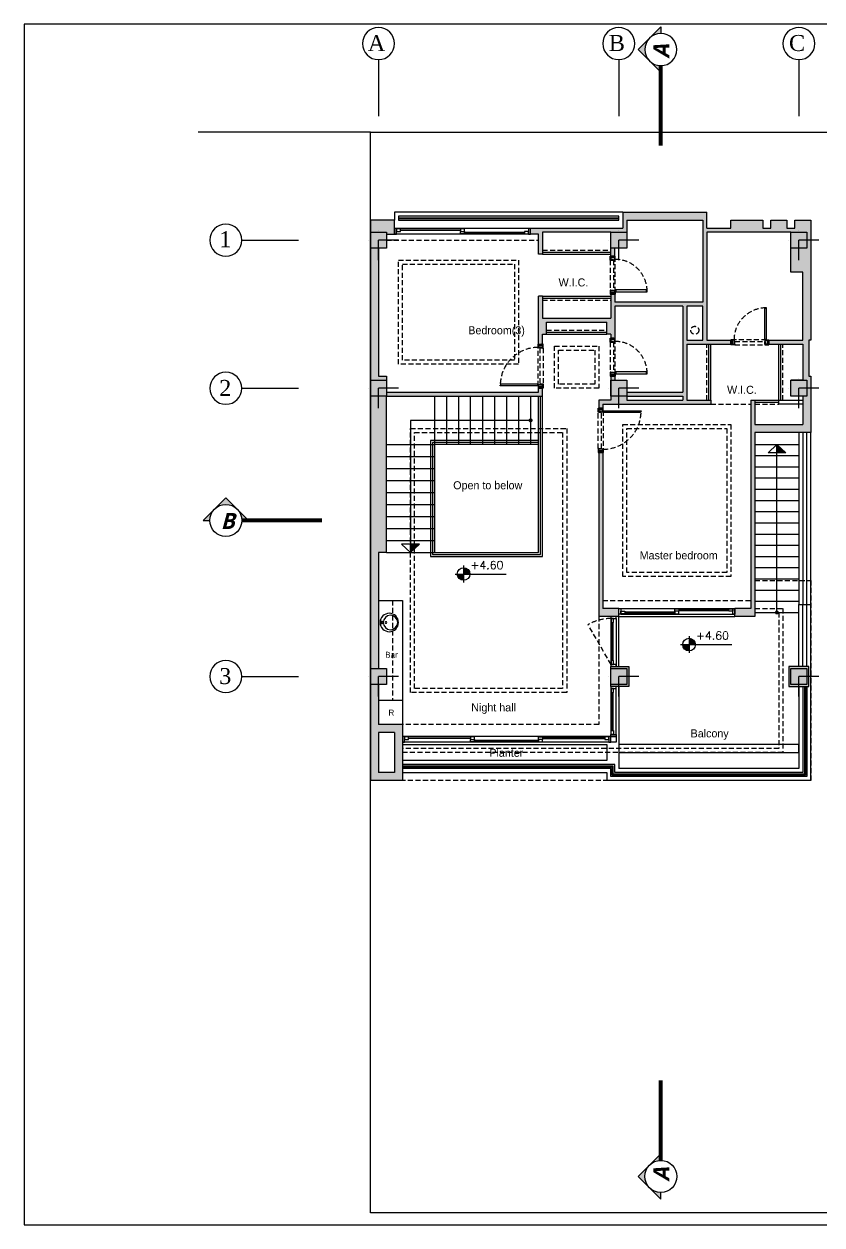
# Model space of a CAD drawing. Header units: millimetres. Extents: x 118878 to 201916, y 10986 to 20993.
# Drawn here: x 194916 to 196908, y 15463 to 18463 of the extents above; entities that cross this region are included whole.
import ezdxf
from ezdxf.enums import TextEntityAlignment as Align

# ---------------------------------------------------------------- set-up
doc = ezdxf.new("R2010")
doc.units = ezdxf.units.MM
doc.header["$LTSCALE"] = 100
doc.linetypes.add('DASHDOT', pattern=[1, 0.5, -0.25, 0, -0.25])
doc.linetypes.add('HIDDEN2', pattern=[0.1875, 0.125, -0.0625])
for name, color, linetype in [('0-ceiling opening', 240, 'HIDDEN2'), ('0-fazelab', 247, 'Continuous'), ('0-handrail', 135, 'Continuous'), ('0-NIVO', 51, 'Continuous'), ('0-WIN', 187, 'Continuous'), ('1', 1, 'Continuous'), ('2', 2, 'Continuous'), ('3', 3, 'Continuous'), ('7', 7, 'Continuous'), ('8', 8, 'HIDDEN2'), ('9', 11, 'Continuous'), ('AX', 1, 'Continuous'), ('bou', 4, 'Continuous'), ('DOOR', 2, 'Continuous'), ('furniture faz2', 181, 'Continuous'), ('K', 9, 'HIDDEN2'), ('text', 201, 'Continuous'), ('TOOLS', 1, 'Continuous')]:
    doc.layers.add(name, color=color, linetype=linetype)
doc.styles.add('textstyle10', font='')
doc.styles.add('textstyle3', font='')
doc.styles.add('textstyle4', font='')
doc.styles.add('textstyle5', font='ROMANC')
doc.styles.get('textstyle10').set_extended_font_data('Segoe UI Black', italic=True, bold=True)
doc.styles.get('textstyle3').set_extended_font_data('Andalus')
doc.styles.get('textstyle4').set_extended_font_data('Romantic')

# ---------------------------------------------------------------- blocks, each defined once
blk = doc.blocks.new('D-W-90-16')
at = {"layer": 'DOOR', "color": 1}
for p, q in [((-7.499999998806743, 4.000000000733053), (-2.499999998835847, 1.000000000711225)), ((-2.499999998806743, 4.000000000711225), (-7.499999998835847, 1.000000000733053)), ((-7.499999999272404, -106.0000000006639), (-2.499999999272404, -103.0000000006858)), ((-2.499999999272404, -106.0000000006858), (-7.499999999272404, -103.0000000006639))]:
    blk.add_line(p, q, dxfattribs=at)
at = {"layer": 'DOOR', "color": 8, "linetype": 'HIDDEN2'}
for p, q in [((-11.00000000040745, -95.99999999992542), (-11.0000000000291, -5.999999999925421)), ((-3.000000000407454, -95.99999999998727), (-3, -5.999999999987267)), ((1.000000000029104, -2.000000000003638), (0.9999999995925464, -100.0000000000036))]:
    blk.add_line(p, q, dxfattribs=at)
at = {"layer": 'DOOR', "color": 1}
for points in [[(-11, 4.000000000074579), (-10, 4.000000000069122), (-10.0000000000291, -5.999999999930878), (-11.0000000000291, -5.999999999925421)], [(-7.499999998806743, 4.000000000733053), (-7.499999998835847, 1.000000000733053), (-2.499999998835847, 1.000000000711225), (-2.499999998806743, 4.000000000711225)], [(1.000000000058208, 4.000000000694854), (5.82077e-11, 4.000000000698492), (2.91038e-11, -2), (1.000000000029104, -2.000000000003638)], [(-3, -5.999999999987267), (-3, -4.999999999987267), (-10.0000000000291, -4.999999999930878), (-10.0000000000291, -5.999999999930878)], [(-11.00000000046566, -105.9999999999254), (-10.00000000046566, -105.9999999999309), (-10.00000000040745, -95.99999999993088), (-11.00000000040745, -95.99999999992542)], [(-3.000000000407454, -95.99999999998727), (-3.000000000407454, -96.99999999998727), (-10.00000000043656, -96.99999999993088), (-10.00000000040745, -95.99999999993088)], [(-7.499999999272404, -106.0000000006639), (-7.499999999272404, -103.0000000006639), (-2.499999999272404, -103.0000000006858), (-2.499999999272404, -106.0000000006858)], [(0.9999999995634425, -106.0000000000036), (-4.365575e-10, -106), (-4.074536e-10, -100), (0.9999999995925464, -100.0000000000036)]]:
    blk.add_lwpolyline(points, close=True, dxfattribs=at)
at = {"layer": 'DOOR'}
for points in [[(-10.00000000043656, 3.99999999999271), (-10.00000000043656, -5.09459e-11), (-4.365575e-10, -5.09317e-11), (-4.365575e-10, 3.999999999992724)], [(-10.00000000043656, -106), (-10.00000000043656, -101.9999999999563), (-4.365575e-10, -101.9999999999563), (-4.365575e-10, -106)]]:
    blk.add_lwpolyline(points, close=True, dxfattribs=at)
at = {"layer": 'DOOR', "color": 3}
for points in [[(0, -5), (0, 0), (-10, 4.36557e-11), (-10, -4.999999999956344)], [(1.5, -2.299999999993815), (95.90000000002328, -2.300000000373984), (95.90000000002328, -3.800000000403088), (94.70000000001164, -3.800000000397631), (94.69999999998254, -6.800000000397631), (2.699999999982538, -6.799999999999272), (2.700000000011642, -3.799999999999272), (1.5, -3.799999999993815)], [(-4.074536e-10, -97), (-4.365575e-10, -102), (-10.00000000043656, -101.9999999999563), (-10.00000000040745, -96.99999999995634)]]:
    blk.add_lwpolyline(points, close=True, dxfattribs=at)
at = {"layer": 'DOOR', "color": 1}
blk.add_circle((0.75, -3.049999999991996), 0.7500000000000002, dxfattribs=at)
at = {"layer": 'DOOR', "color": 1, "linetype": 'HIDDEN2'}
blk.add_arc((0.75, -3.049999999991996), 95.15000000002328, 270.4516266897451, 359.5483733083748, dxfattribs=at)
blk = doc.blocks.new('D-WC-1')
at = {"layer": 'DOOR', "color": 1}
for p, q in [((-3.999999999974534, 7.500000000407454), (-0.9999999999527063, 2.500000000436557)), ((-3.999999999952706, 2.500000000407454), (-0.9999999999745341, 7.500000000436557)), ((90.99999999998909, 7.500000000407454), (87.99999999996726, 2.500000000436557)), ((90.99999999996726, 2.500000000407454), (87.99999999998909, 7.500000000436557))]:
    blk.add_line(p, q, dxfattribs=at)
at = {"layer": 'DOOR', "color": 8, "linetype": 'HIDDEN2'}
for p, q in [((80.99999999992724, 11.00000000040745), (5.99999999992724, 11.0000000000291)), ((80.99999999998545, 3.000000000407454), (5.999999999985448, 3)), ((2.000000000007276, -1.000000000029104), (85.00000000000728, -0.9999999995925464))]:
    blk.add_line(p, q, dxfattribs=at)
at = {"layer": 'DOOR', "color": 1}
for points in [[(-4.00000000007276, 11), (-4.00000000007276, 10), (5.99999999992724, 10.0000000000291), (5.99999999992724, 11.0000000000291)], [(-3.999999999974534, 7.500000000407454), (-0.9999999999745341, 7.500000000436557), (-0.9999999999527063, 2.500000000436557), (-3.999999999952706, 2.500000000407454)], [(5.999999999985448, 3), (4.999999999985448, 3), (4.99999999992724, 10.0000000000291), (5.99999999992724, 10.0000000000291)], [(90.99999999992724, 11.00000000046566), (90.99999999993452, 10.00000000046566), (80.99999999993452, 10.00000000040745), (80.99999999992724, 11.00000000040745)], [(80.99999999998545, 3.000000000407454), (81.99999999998545, 3.000000000407454), (81.99999999993452, 10.00000000043656), (80.99999999993452, 10.00000000040745)], [(91.00000000000728, -0.9999999995634425), (91, 4.365575e-10), (85, 4.074536e-10), (85.00000000000728, -0.9999999995925464)], [(90.99999999998909, 7.500000000407454), (87.99999999998909, 7.500000000436557), (87.99999999996726, 2.500000000436557), (90.99999999996726, 2.500000000407454)], [(-4.000000000698492, -1.000000000058208), (-4.000000000698492, -5.82077e-11), (2, -2.91038e-11), (2.000000000007276, -1.000000000029104)]]:
    blk.add_lwpolyline(points, close=True, dxfattribs=at)
at = {"layer": 'DOOR'}
for points in [[(-3.999999999985448, 4.365575e-10), (5.82077e-11, 4.365575e-10), (5.82077e-11, 10.00000000043656), (-3.999999999985448, 10.00000000043656)], [(91, 4.365575e-10), (86.99999999995634, 4.365575e-10), (86.99999999995634, 10.00000000043656), (91, 10.00000000043656)]]:
    blk.add_lwpolyline(points, close=True, dxfattribs=at)
at = {"layer": 'DOOR', "color": 3}
for points in [[(5, 0), (0, 0), (-4.36557e-11, 10), (4.999999999956344, 10)], [(82, 4.074536e-10), (87, 4.365575e-10), (86.99999999995634, 10.00000000043656), (81.99999999995634, 10.00000000040745)], [(2.299999999995634, -1.5), (2.300000000373984, -80.90000000002328), (3.800000000403088, -80.90000000002328), (3.800000000395812, -79.70000000001164), (6.800000000395812, -79.69999999998254), (6.80000000000291, -2.699999999982538), (3.80000000000291, -2.700000000011642), (3.799999999995634, -1.5)]]:
    blk.add_lwpolyline(points, close=True, dxfattribs=at)
at = {"layer": 'DOOR', "color": 1}
blk.add_circle((3.049999999995634, -0.75), 0.7500000000000004, dxfattribs=at)
at = {"layer": 'DOOR', "color": 1, "linetype": 'HIDDEN2'}
blk.add_arc((3.049999999995634, -0.75), 80.1500000000233, 270.4516266918295, 359.548373310254, dxfattribs=at)
blk = doc.blocks.new('C1')
at = {"layer": 'AX'}
blk.add_line((0, 100.0000000000014), (0, 0), dxfattribs=at)
blk.add_circle((0, 128.3499999999999), 28.34999999999997, dxfattribs=at)
blk = doc.blocks.new('col40x40')
at = {"layer": 'AX', "transparency": 33554687}
blk.add_hatch(color=252, dxfattribs=at).paths.add_polyline_path([(-20, -20), (20, -20), (20, 20), (-20, 20)], flags=0)
at = {"layer": 'AX', "linetype": 'DASHDOT'}
for p, q in [((0, 50), (0, -50)), ((50, 0), (-50, 0))]:
    blk.add_line(p, q, dxfattribs=at)
at = {"layer": 'AX', "color": 7}
blk.add_lwpolyline([(-20, -20), (20, -20), (20, 20), (-20, 20)], close=True, dxfattribs=at)
blk = doc.blocks.new('ax-t1')
at = {"xscale": -1}
for p in [(29.99999999994178, -260), (480, -260), (1080, -260), (29.99999999994178, -980), (480, -980), (1080, -980), (29.99999999994178, -1350), (480, -1350), (1080, -1350)]:
    blk.add_blockref('col40x40', p, dxfattribs=at)
blk = doc.blocks.new('AX-01')
at = {"layer": 'AX', "xscale": 1.41093474426815, "yscale": -1.41093474426815, "zscale": -1.41093474426815}
for p, rotation in [((20, 290.0000000001164), 180), ((620, 290.0000000001164), 180), ((1070.000000000058, 290.0000000001164), 180), ((-180, -20), 270), ((-180, -390), 270), ((-180, -1110), 270)]:
    blk.add_blockref('C1', p, dxfattribs=dict(at, rotation=rotation))
at = {"layer": 'AX', "rotation": 180}
blk.add_blockref('ax-t1', (1100, -1370), dxfattribs=at)
at = {"layer": 'AX', "color": 3, "style": 'textstyle4'}
for s, p in [('A', (15.30005249375245, 472.5113642526558)), ('B', (615.3000524937524, 472.5113642526558)), ('C', (1065.300052493811, 472.5113642526558)), ('1', (-362.5113642525394, -17.29778092329798)), ('2', (-362.5113642525394, -388.8556885658909)), ('3', (-362.5113642525394, -1108.855688565891))]:
    blk.add_text(s, height=40, dxfattribs=at).set_placement(p, align=Align.MIDDLE)
blk = doc.blocks.new('cod-03')
at = {"layer": '1', "transparency": 33554687}
h = blk.add_hatch(color=256, dxfattribs=at)
edge = h.paths.add_edge_path(flags=0)
edge.add_line((0, 0), (-18.00000000001455, 0))
edge.add_arc((-1.4543e-11, -2.36522e-11), 18, 180, 270.0000000000463)
edge.add_line((2e-15, -18.00000000002365), (0, 0))
h = blk.add_hatch(color=256, dxfattribs=at)
edge = h.paths.add_edge_path(flags=0)
edge.add_arc((-1.45501e-11, -2.36451e-11), 18, 0, 89.99999999995369)
edge.add_line((-7e-16, 17.99999999997635), (0, 0))
edge.add_line((0, 0), (17.99999999998545, -2.36451e-11))
at = {"layer": '2'}
for p, q in [((-23.99999999997817, 0), (121.8620094852231, 0)), ((0, 24), (0, -24))]:
    blk.add_line(p, q, dxfattribs=at)
blk.add_circle((-1.45519e-11, -2.36469e-11), 18, dxfattribs=at)
blk = doc.blocks.new('win-plan-11')
at = {"layer": '0-WIN'}
for p, q in [((-30, 14), (-364.9999999999709, 14)), ((-30, 0), (-359.9999999999709, 0))]:
    blk.add_line(p, q, dxfattribs=at)
for points in [[(-359.9999999999709, 0), (-364.9999999999709, 0), (-364.9999999999709, 14), (-359.9999999999709, 14)], [(-349.9999999999709, 1), (-359.9999999999709, 1), (-359.9999999999709, 7), (-349.9999999999709, 7)], [(-349.9999999999709, 3), (-199.9999999999709, 3), (-199.9999999999709, 5), (-349.9999999999709, 5)], [(-199.9999999999709, 7), (-189.9999999999709, 7), (-189.9999999999709, 13), (-199.9999999999709, 13)], [(-189.9999999999709, 1), (-199.9999999999709, 1), (-199.9999999999709, 7), (-189.9999999999709, 7)], [(-189.9999999999709, 9), (-40.0000000000291, 9), (-40.0000000000291, 11), (-189.9999999999709, 11)], [(-30, 7), (-40, 7), (-40, 13), (-30, 13)], [(-25, 0), (-30, 0), (-30, 14), (-25, 14)]]:
    blk.add_lwpolyline(points, close=True, dxfattribs=at)
blk = doc.blocks.new('win-plan-116')
at = {"layer": '0-WIN'}
for p, q in [((284.9999999999709, 0), (5, 0)), ((284.9999999999709, -14), (0, -14))]:
    blk.add_line(p, q, dxfattribs=at)
for points in [[(5, 0), (0, 0), (0, -14), (5, -14)], [(289.9999999999709, 0), (284.9999999999709, 0), (284.9999999999709, -14), (289.9999999999709, -14)], [(15, -1), (5, -1), (5, -7), (15, -7)], [(15, -3), (140, -3), (140, -5), (15, -5)], [(150, -1), (140, -1), (140, -7), (150, -7)], [(140, -7), (150, -7), (150, -13), (140, -13)], [(150, -9), (274.9999999999418, -9), (274.9999999999418, -11), (150, -11)], [(284.9999999999709, -7), (274.9999999999709, -7), (274.9999999999709, -13), (284.9999999999709, -13)]]:
    blk.add_lwpolyline(points, close=True, dxfattribs=at)
blk = doc.blocks.new('win-plan-117')
at = {"layer": '0-WIN'}
for p, q in [((2.91038e-11, 120.0000000000728), (5.82077e-11, 5.000000000012733)), ((14.0000000000291, 5.000000000014552), (14.0000000000291, 120.0000000000728)), ((-5, 0), (-515.0000000000291, 0)), ((-5, -14), (-520.0000000000291, -14))]:
    blk.add_line(p, q, dxfattribs=at)
for points in [[(2.91038e-11, 125.0000000000728), (2.91038e-11, 120.0000000000728), (14.0000000000291, 120.0000000000728), (14.0000000000291, 125.0000000000728)], [(1.000000000029104, 120.0000000000437), (1.000000000029104, 110.0000000000437), (7.000000000029104, 110.0000000000437), (7.000000000029104, 120.0000000000437)], [(3.000000000029104, 15.00000000004366), (3.000000000029104, 110.0000000000437), (5.000000000029104, 110.0000000000437), (5.000000000029104, 15.00000000004366)], [(-515.0000000000291, 0), (-520.0000000000291, 0), (-520.0000000000291, -14), (-515.0000000000291, -14)], [(0, 0), (-5, 0), (-5, -14), (0, -14)], [(2.91038e-11, 1.45519e-11), (2.91038e-11, 5.000000000014552), (14.0000000000291, 5.000000000014552), (14.0000000000291, 1.45519e-11)], [(0, 0), (14, 0), (14, -14), (0, -14)], [(1.000000000029104, 5.000000000043656), (1.000000000029104, 15.00000000004366), (7.000000000029104, 15.00000000004366), (7.000000000029104, 5.000000000043656)], [(-505.0000000000291, -1), (-515.0000000000291, -1), (-515.0000000000291, -7), (-505.0000000000291, -7)], [(-505.0000000000291, -3), (-350.0000000000291, -3), (-350.0000000000291, -5), (-505.0000000000291, -5)], [(-340.0000000000291, -1), (-350.0000000000291, -1), (-350.0000000000291, -7), (-340.0000000000291, -7)], [(-350.0000000000291, -7), (-340.0000000000291, -7), (-340.0000000000291, -13), (-350.0000000000291, -13)], [(-340.0000000000291, -9), (-180.0000000000582, -9), (-180.0000000000582, -11), (-340.0000000000291, -11)], [(-180.0000000000291, -1), (-170.0000000000291, -1), (-170.0000000000291, -7), (-180.0000000000291, -7)], [(-170.0000000000291, -7), (-180.0000000000291, -7), (-180.0000000000291, -13), (-170.0000000000291, -13)], [(-15.0000000000291, -3), (-170.0000000000291, -3), (-170.0000000000291, -5), (-15.0000000000291, -5)], [(-5.000000000029104, -1), (-15.0000000000291, -1), (-15.0000000000291, -7), (-5.000000000029104, -7)]]:
    blk.add_lwpolyline(points, close=True, dxfattribs=at)
blk = doc.blocks.new('win-plan-118')
at = {"layer": '0-WIN'}
for p, q in [((0, 120), (0, 5)), ((14, 120), (14, 0))]:
    blk.add_line(p, q, dxfattribs=at)
at = {"layer": '0-WIN', "linetype": 'HIDDEN2'}
blk.add_line((1, 5), (-56.5000000000291, 104.5929214351872), dxfattribs=at)
at = {"layer": '0-WIN'}
for points in [[(0, 125), (0, 120), (14, 120), (14, 125)], [(1, 120), (1, 110), (7, 110), (7, 120)], [(3, 15), (3, 110), (5, 110), (5, 15)], [(0, 5), (0, 0), (14, 0), (14, 5)], [(1, 15), (1, 5), (7, 5), (7, 15)]]:
    blk.add_lwpolyline(points, close=True, dxfattribs=at)
blk.add_circle((1, 5), 1, dxfattribs=at)
at = {"layer": '0-WIN', "linetype": 'HIDDEN2'}
blk.add_arc((1, 5), 115, 90, 120.0000000000103, dxfattribs=at)
blk = doc.blocks.new('SEC-SSS1')
at = {"layer": 'TOOLS', "transparency": 33554687}
h = blk.add_hatch(color=3, dxfattribs=at)
edge = h.paths.add_edge_path(flags=0)
edge.add_line((56.56854249492608, -56.56854249492608), (28.28427124746668, -28.28427124747327))
edge.add_arc((6.75e-13, -56.56854249493011), 39.99999999999932, 0, 44.99999999999068, ccw=False)
edge.add_arc((-2.3448e-12, -56.56854249493585), 40.00000000000234, 314.9999999999963, 360, ccw=False)
edge.add_line((28.2842712474594, -84.85281374240122), (56.56854249492608, -56.56854249492608))
edge = h.paths.add_edge_path(flags=0)
edge.add_arc((-1.3038e-12, -56.56854249493977), 39.99999999999883, 270.0000000000019, 314.99999999999926, ccw=False)
edge.add_line((3.3e-15, -96.56854249493861), (0, -113.137084989847))
edge.add_line((0, -113.137084989847), (28.28427124745939, -84.85281374240122))
edge = h.paths.add_edge_path(flags=0)
edge.add_line((0, 0), (0, -16.56854249493458))
edge.add_arc((1.6502e-12, -56.56854249494063), 40.00000000000606, 45.000000000002274, 90.00000000000227, ccw=False)
edge.add_line((28.28427124746668, -28.28427124747328), (0, 0))
at = {"layer": 'TOOLS', "color": 3}
for p, q in [((0, 0), (0, -16.56854249493458)), ((0, 0), (56.56854249492608, -56.56854249492608)), ((-7.276e-12, -113.1370849898543), (56.56854249492608, -56.56854249492608))]:
    blk.add_line(p, q, dxfattribs=at)
at = {"layer": 'TOOLS', "color": 3, "linetype": 'DASHDOT', "const_width": 10}
blk.add_lwpolyline([(0, -96.56854249493861), (0, -296.5685424949386)], dxfattribs=at)
at = {"layer": 'TOOLS', "color": 3}
blk.add_circle((0, -56.56854249493659), 40.00000000000201, dxfattribs=at)
blk = doc.blocks.new('SEC-S-N-1')
at = {"layer": '3', "xscale": -1}
blk.add_blockref('SEC-SSS1', (724.9999999999709, 262.6620169217531), dxfattribs=at)
at = {"layer": '3'}
for p, rotation in [((-417.662016921764, -969.9999999999127), 90.00000000000001), ((724.9999999999709, -2665.238030274417), 180)]:
    blk.add_blockref('SEC-SSS1', p, dxfattribs=dict(at, rotation=rotation))
at = {"layer": '3', "xscale": -1, "rotation": 270}
blk.add_blockref('SEC-SSS1', (1550, -969.9999999999127), dxfattribs=at)
at = {"layer": 'TOOLS', "style": 'textstyle10'}
for p in [(726.4178898256796, 201.3935269205722), (726.4178898256796, -2603.969540273236)]:
    blk.add_text('A', height=40, rotation=90, dxfattribs=at).set_placement(p, align=Align.MIDDLE)
for p in [(-356.3935269205831, -971.4178898256287), (1488.731509998819, -971.4178898256287)]:
    blk.add_text('B', height=40, dxfattribs=at).set_placement(p, align=Align.MIDDLE)
blk = doc.blocks.new('SINK-K-1')
for centre, radius in [((0, 0), 23), ((-3, 0), 18), ((7.999999999992723, 0), 2), ((19.00407933245151, 0), 3), ((19.00407933245151, 0), 2)]:
    blk.add_circle(centre, radius)

msp = doc.modelspace()

# ---------------------------------------------------------------- hatches: boundary and pattern name
at = {"layer": '1', "transparency": 33554687}
for points in [[(196818.2030462151, 17392.0898283326), (196795.9799632381, 17412.9658254211), (196795.9799632381, 17392.0898283326)], [(195903.2030462152, 17163.84184631909), (195880.9799632382, 17142.96584923059), (195880.9799632382, 17163.84184631909)]]:
    msp.add_hatch(color=256, dxfattribs=at).paths.add_polyline_path(points, flags=0)
at = {"layer": '9', "transparency": 33554687}
h = msp.add_hatch(color=256, dxfattribs=at)
h.paths.add_polyline_path([(196880.9799632381, 17972.96584923059), (196840.9799632381, 17972.96584923059), (196840.9799632381, 17952.96584923059), (196820.9799632381, 17952.96584923059), (196820.9799632381, 17972.96584923059), (196780.9799632381, 17972.96584923059), (196780.9799632381, 17952.96584923059), (196760.9799632381, 17952.96584923059), (196760.9799632381, 17972.96584923059), (196680.9799632381, 17972.96584923059), (196680.9799632381, 17952.96584923059), (196620.9799632381, 17952.96584923059), (196620.9799632381, 17992.96584923059), (196410.9799632381, 17992.96584923059), (196410.9799632381, 17952.96584923059), (196180.9799632381, 17952.96584923059), (196180.9799632381, 17937.96584923059), (196200.9799632381, 17937.96584923059), (196200.9799632381, 17887.96584923059), (196210.9799632381, 17887.96584923059), (196210.9799632381, 17942.96584923059), (196380.9799632381, 17942.96584923059), (196380.9799632381, 17882.96584923065), (196390.9799632381, 17882.96584923065), (196390.9799632381, 17902.96584923059), (196420.9799632381, 17902.96584923059), (196420.9799632381, 17972.96584923059), (196610.9799632381, 17972.96584923059), (196610.9799632381, 17767.96584923059), (196390.9799632381, 17767.96584923059), (196390.9799632381, 17787.96584923059), (196380.9799632377, 17787.96584923059), (196380.9799632381, 17727.96584923059), (196210.9799632381, 17727.96584923059), (196210.9799632382, 17782.96584923059), (196200.9799632381, 17782.96584923059), (196200.9799632381, 17662.96584923059), (196210.9799632381, 17662.96584923059), (196210.9799632381, 17687.96584923059), (196220.9799632381, 17687.96584923059), (196220.9799632381, 17717.96584923059), (196370.9799632381, 17717.96584923059), (196370.9799632381, 17687.96584923059), (196380.9799632383, 17687.96584923059), (196380.9799632383, 17677.96584923059), (196390.9799632381, 17677.96584923059), (196390.9799632381, 17757.96584923059), (196560.9799632381, 17757.96584923059), (196560.9799632381, 17542.96584923047), (196420.9799632381, 17542.96584923047), (196420.9799632381, 17572.96584923059), (196390.9799632381, 17572.96584922922), (196390.9799632381, 17582.96584923004), (196380.9799632385, 17582.96584922986), (196380.9799632386, 17522.96584922986), (196350.9799632381, 17522.96584923059), (196350.9799632381, 17502.96584923059), (196360.9799632381, 17502.96584923059), (196360.9799632381, 17512.96584923059), (196630.9799632382, 17512.96584923059), (196630.9799632382, 17522.96584923059), (196570.9799632382, 17522.96584923059), (196570.9799632381, 17662.96584923059), (196680.9799632381, 17662.96584923062), (196680.9799632381, 17672.96584923062), (196620.9799632382, 17672.96584923059), (196620.9799632381, 17942.96584923059), (196830.9799632381, 17942.96584923059), (196830.9799632382, 17842.96584923059), (196860.9799632381, 17842.96584923059), (196860.9799632381, 17672.96584923059), (196775.9799632381, 17672.96584923062), (196775.9799632381, 17662.96584923062), (196860.9799632381, 17662.96584923059), (196860.9799632381, 17572.96584923059), (196830.9799632381, 17572.96584923059), (196830.9799632381, 17532.96584923047), (196860.9799632381, 17532.96584923047), (196860.9799632381, 17462.96584923059), (196740.9799632381, 17462.96584923059), (196740.9799632381, 17522.96584923059), (196730.979963238, 17522.96584923059), (196730.9799632381, 17002.9658254211), (196690.9799632381, 17002.9658254211), (196690.9799632381, 16982.9658254211), (196740.9799632381, 16982.9658254211), (196740.9799632381, 17442.96584923059), (196880.9799632381, 17442.96584923059), (196880.9799632381, 17582.96584923059), (196875.9799632381, 17582.96584923059), (196875.9799632381, 17672.96584923059), (196880.9799632381, 17672.96584923059)], flags=0)
h.paths.add_polyline_path([(196610.9799632381, 17757.96584923059), (196610.9799632381, 17672.96584923059), (196570.9799632381, 17672.96584923059), (196570.9799632381, 17757.96584923059)], flags=0)
h.paths.add_polyline_path([(196560.9799632381, 17532.96584923047), (196560.9799632381, 17522.96584923059), (196420.9799632381, 17522.96584923059), (196420.9799632381, 17532.96584923047)], flags=0)
h.paths.add_polyline_path([(196875.9799632381, 16857.96584923047), (196825.9799632381, 16857.96584923047), (196825.9799632381, 16807.96584923047), (196875.9799632381, 16807.96584923047)], flags=0)
h.paths.add_polyline_path([(196425.9799632381, 16857.96584923047), (196380.9799632381, 16857.96584923047), (196380.9799632381, 16807.96584923047), (196425.9799632381, 16807.96584923047)], flags=0)
h.paths.add_polyline_path([(196400.9799632381, 17002.9658254211), (196360.9799632381, 17002.9658254211), (196360.9799632381, 17392.96584923059), (196350.9799632381, 17392.96584923059), (196350.9799632381, 16982.9658254211), (196400.9799632381, 16982.9658254211)], flags=0)
h.paths.add_polyline_path([(195820.9799632382, 17532.96584923059), (196210.9799632381, 17532.96584923059), (196210.9799632381, 17552.96584923059), (196200.9799632381, 17552.96584923059), (196200.9799632381, 17542.96584923059), (195820.9799632381, 17542.96584923059), (195820.9799632381, 17582.96584923059), (195800.9799632381, 17582.96584923059), (195800.9799632381, 17902.96584923047), (195820.9799632381, 17902.96584923047), (195820.9799632381, 17937.96584923059), (195840.9799632381, 17937.96584923059), (195840.9799632381, 17972.96584923059), (195780.9799632381, 17972.96584923059), (195780.9799632381, 16572.96584923047), (195860.9799632381, 16572.96584923047), (195860.9799632381, 16712.96584923047), (195800.9799632381, 16712.96584923047), (195800.9799632381, 16812.96584923047), (195820.9799632381, 16812.96584923047), (195820.9799632381, 16852.96584923047), (195800.9799632381, 16852.96584923047), (195800.9799632381, 17142.96584923059), (195820.9799632382, 17142.96584923059)], flags=0)
h.paths.add_polyline_path([(195840.9799632381, 16692.96584923047), (195840.9799632381, 16592.96584923047), (195800.9799632381, 16592.96584923047), (195800.9799632381, 16692.96584923047)], flags=0)

# ---------------------------------------------------------------- linework, layer by layer
at = {"layer": '0-fazelab'}
msp.add_lwpolyline([(196400.9799632381, 16642.96584923047), (196850.9799632381, 16642.96584923047), (196850.9799632381, 16662.96584923047), (196400.9799632381, 16662.96584923047)], close=True, dxfattribs=at)
at = {"layer": '0-handrail'}
for p, q in [((195850.9799632381, 17978.96584923059), (196400.9799632381, 17978.96584923059)), ((195850.9799632381, 17976.96584923059), (196400.9799632381, 17976.96584923059)), ((196860.9799632381, 16857.96584923047), (196860.9799632381, 17012.9658254211)), ((196870.9799632381, 16857.96584923047), (196870.9799632381, 17012.9658254211))]:
    msp.add_line(p, q, dxfattribs=at)
for points in [[(196400.9799632381, 17982.96584923059), (195850.9799632381, 17982.96584923059), (195850.9799632381, 17972.96584923059), (196400.9799632381, 17972.96584923059)], [(196860.9799632381, 17442.96584923059), (196860.9799632381, 17012.9658254211), (196870.9799632381, 17012.9658254211), (196870.9799632381, 17442.96584923059)]]:
    msp.add_lwpolyline(points, close=True, dxfattribs=at)
for points in [[(196860.9799632381, 16807.96584923047), (196860.9799632381, 16592.96584923047), (196390.9799632381, 16592.96584923047), (196390.9799632381, 16612.96584923047), (195860.9799632381, 16612.96584923047)], [(196864.9799632381, 16807.96584923047), (196864.9799632381, 16588.96584923047), (196386.9799632381, 16588.96584923047), (196386.9799632381, 16608.96584923047), (195860.9799632381, 16608.96584923047)], [(196870.9799632381, 16807.96584923047), (196870.9799632381, 16582.96584923047), (196380.9799632381, 16582.96584923047), (196380.9799632381, 16602.96584923047), (195860.9799632381, 16602.96584923047)], [(196866.9799632381, 16807.96584923047), (196866.9799632381, 16586.96584923047), (196384.9799632381, 16586.96584923047), (196384.9799632381, 16606.96584923047), (195860.9799632381, 16606.96584923047)]]:
    msp.add_lwpolyline(points, dxfattribs=at)
at = {"layer": '1'}
for p, q in [((196210.9799632381, 17887.96584923059), (196380.9799632378, 17887.96584923059)), ((196210.9799632381, 17782.96584923059), (196380.9799632378, 17782.96584923059)), ((196220.9799632381, 17687.96584923059), (196370.9799632378, 17687.96584923059)), ((196630.9799632382, 17522.96584923059), (196630.9799632382, 17662.96584923059)), ((196800.9799632381, 17522.96584923059), (196800.9799632381, 17662.96584923062)), ((196740.9799632381, 17522.96584923059), (196800.9799632381, 17522.96584923059)), ((196795.9799632381, 16992.9658254211), (196795.9799632381, 17412.9658254211))]:
    msp.add_line(p, q, dxfattribs=at)
for points in [[(196180.9799632381, 17472.96584923059), (195880.9799632381, 17472.96584923059), (195880.9799632383, 17142.96584923056)], [(196818.2030462151, 17392.0898283326), (196773.756880261, 17392.0898283326), (196795.9799632381, 17412.9658254211), (196818.2030462151, 17392.0898283326)], [(195903.2030462152, 17163.84184631909), (195858.7568802611, 17163.84184631909), (195880.9799632382, 17142.96584923059), (195903.2030462152, 17163.84184631909)]]:
    msp.add_lwpolyline(points, dxfattribs=at)
at = {"layer": '1', "const_width": 5}
for points in [[(196178.4799632381, 17472.96584923059, 1), (196183.4799632381, 17472.96584923059, 1)], [(196793.4799632381, 16992.9658254211, 1), (196798.4799632381, 16992.9658254211, 1)]]:
    msp.add_lwpolyline(points, format="xyb", close=True, dxfattribs=at)
at = {"layer": '2'}
for p, q in [((195940.9799632381, 17532.96584923059), (195940.9799632381, 17412.96584923059)), ((195970.9799632381, 17532.96584923059), (195970.9799632381, 17412.96584923059)), ((196000.9799632381, 17532.96584923059), (196000.9799632381, 17412.96584923059)), ((196030.9799632381, 17412.96584923059), (196030.979963238, 17532.96584923059)), ((196060.9799632381, 17532.96584923059), (196060.979963238, 17412.96584923059)), ((196090.9799632381, 17532.96584923059), (196090.9799632381, 17412.96584923059)), ((196120.9799632381, 17532.96584923059), (196120.9799632381, 17412.96584923059)), ((196150.9799632381, 17532.96584923059), (196150.9799632381, 17412.96584923059)), ((196180.9799632381, 17532.96584923059), (196180.9799632381, 17412.96584923059)), ((195820.9799632381, 17412.96584923059), (195940.9799632381, 17412.96584923059)), ((196740.9799632381, 17412.9658254211), (196850.9799632381, 17412.9658254211)), ((195820.9799632381, 17382.96584923059), (195940.9799632381, 17382.96584923059)), ((196740.9799632381, 17384.9658254211), (196850.9799632381, 17384.9658254211)), ((195820.9799632381, 17352.96584923059), (195940.9799632381, 17352.96584923059)), ((196740.9799632381, 17356.9658254211), (196850.9799632381, 17356.9658254211)), ((195820.9799632381, 17322.96584923059), (195940.9799632381, 17322.96584923059)), ((196740.9799632381, 17328.9658254211), (196850.9799632381, 17328.9658254211)), ((195820.9799632381, 17292.96584923059), (195940.9799632381, 17292.96584923059)), ((196740.9799632381, 17300.9658254211), (196850.9799632381, 17300.9658254211)), ((195820.9799632381, 17262.96584923059), (195940.9799632382, 17262.96584923059)), ((196740.9799632381, 17272.9658254211), (196850.9799632381, 17272.9658254211)), ((195820.9799632382, 17232.96584923059), (195940.9799632382, 17232.96584923059)), ((196740.9799632381, 17244.9658254211), (196850.9799632381, 17244.9658254211)), ((195820.9799632382, 17202.96584923059), (195940.9799632382, 17202.96584923059)), ((196740.9799632381, 17216.9658254211), (196850.9799632381, 17216.9658254211)), ((195820.9799632382, 17172.96584923059), (195940.9799632382, 17172.96584923059)), ((196740.9799632381, 17188.9658254211), (196850.9799632381, 17188.9658254211)), ((196740.9799632381, 17160.9658254211), (196850.9799632381, 17160.9658254211)), ((195820.9799632382, 17142.96584923059), (195940.9799632383, 17142.96584923059)), ((196740.9799632381, 17132.9658254211), (196850.9799632381, 17132.9658254211)), ((196740.9799632381, 17104.9658254211), (196850.9799632381, 17104.9658254211)), ((196740.9799632381, 17076.9658254211), (196850.9799632381, 17076.9658254211)), ((196740.9799632381, 17048.9658254211), (196850.9799632381, 17048.9658254211)), ((196740.9799632381, 17020.9658254211), (196850.9799632381, 17020.9658254211)), ((196850.9799632381, 16857.96584923047), (196850.9799632381, 17012.9658254211)), ((196880.9799632381, 16572.96584923047), (196880.9799632381, 17012.9658254211)), ((196400.9799632381, 16857.96584923047), (196400.9799632381, 16982.9658254211)), ((196400.9799632381, 16982.9658254211), (196690.9799632381, 16982.9658254211)), ((196740.9799632381, 16992.9658254211), (196850.9799632381, 16992.9658254211)), ((196400.9799632381, 16807.96584923047), (196400.9799632381, 16602.96584923047)), ((196850.9799632381, 16807.96584923047), (196850.9799632381, 16602.96584923047)), ((195860.9799632381, 16592.96584923047), (196370.9799632381, 16592.96584923047)), ((196370.9799632381, 16592.96584923047), (196370.9799632381, 16572.96584923047)), ((196850.9799632381, 16602.96584923047), (196400.9799632381, 16602.96584923047)), ((196880.979963238, 16572.96584923047), (196370.9799632381, 16572.96584923047))]:
    msp.add_line(p, q, dxfattribs=at)
for points in [[(196410.9799632381, 17992.96584923059), (195840.9799632381, 17992.96584923059), (195840.9799632381, 17972.96584923059)], [(196200.9799632381, 17412.96584923059), (195940.9799632381, 17412.96584923059), (195940.9799632383, 17142.96584923059), (196200.9799632382, 17142.96584923059), (196200.9799632381, 17532.96584923059)], [(195860.9799632381, 16662.96584923047), (196370.9799632381, 16662.96584923047), (196370.9799632381, 16622.96584923047), (195860.9799632381, 16622.96584923047)]]:
    msp.add_lwpolyline(points, dxfattribs=at)
at = {"layer": '3'}
for p, q in [((196210.9799632381, 17892.96584923059), (196380.9799632378, 17892.96584923059)), ((196210.9799632381, 17777.96584923059), (196380.9799632378, 17777.96584923059)), ((196220.9799632381, 17692.96584923059), (196370.9799632378, 17692.96584923059)), ((196625.9799632382, 17522.96584923059), (196625.9799632382, 17662.96584923059)), ((196805.9799632381, 17522.96584923059), (196805.9799632381, 17662.96584923062)), ((196740.9799632381, 17517.96584923059), (196800.9799632381, 17517.96584923059))]:
    msp.add_line(p, q, dxfattribs=at)
for points in [[(194915.9799632381, 15462.96584923059), (197915.9799632381, 15462.96584923059), (197915.9799632381, 18462.96584923059), (194915.9799632381, 18462.96584923059)], [(196860.9799632381, 17512.96584923059), (196800.9799632381, 17512.96584923059), (196800.9799632381, 17522.96584923059), (196860.9799632381, 17522.96584923059)], [(196880.9799632381, 17012.9658254211), (196880.9799632381, 17442.96584923059), (196850.9799632381, 17442.96584923059), (196850.9799632381, 17012.9658254211)]]:
    msp.add_lwpolyline(points, close=True, dxfattribs=at)
for points in [[(196200.9799632381, 17422.96584923059), (195930.9799632381, 17422.96584923059), (195930.9799632383, 17132.96584923059), (196210.9799632382, 17132.96584923059), (196210.9799632381, 17532.96584923059)], [(196200.9799632381, 17417.96584923059), (195935.9799632381, 17417.96584923059), (195935.9799632383, 17137.96584923059), (196205.9799632382, 17137.96584923059), (196205.9799632381, 17532.96584923059)]]:
    msp.add_lwpolyline(points, dxfattribs=at)
at = {"layer": '7'}
for p, q in [((195780.9799632381, 17972.96584923059), (195780.9799632381, 16572.96584923047)), ((196410.9799632381, 17992.96584923059), (196620.9799632381, 17992.96584923059)), ((196410.9799632381, 17992.96584923059), (196410.9799632381, 17952.96584923059)), ((196420.9799632381, 17972.96584923059), (196610.9799632381, 17972.96584923059)), ((196420.9799632381, 17972.96584923059), (196420.9799632381, 17902.96584923059)), ((196610.9799632381, 17972.96584923059), (196610.9799632381, 17767.96584923059)), ((196620.9799632381, 17952.96584923059), (196620.9799632381, 17992.96584923059)), ((196210.9799632381, 17942.96584923059), (196210.9799632381, 17887.96584923059)), ((196380.9799632381, 17942.96584923059), (196210.9799632381, 17942.96584923059)), ((196380.9799632381, 17882.96584923065), (196380.9799632381, 17942.96584923059)), ((196620.9799632381, 17952.96584923059), (196680.9799632381, 17952.96584923059)), ((196620.9799632381, 17942.96584923059), (196620.9799632382, 17672.96584923059)), ((196830.9799632381, 17942.96584923059), (196620.9799632381, 17942.96584923059)), ((196760.9799632381, 17952.96584923059), (196780.9799632381, 17952.96584923059)), ((196820.9799632381, 17952.96584923059), (196840.9799632381, 17952.96584923059)), ((196830.9799632382, 17842.96584923059), (196830.9799632381, 17942.96584923059)), ((195820.9799632381, 17937.96584923059), (195820.9799632381, 17902.96584923047)), ((195820.9799632381, 17902.96584923047), (195800.9799632381, 17902.96584923047)), ((195800.9799632381, 17902.96584923047), (195800.9799632381, 17582.96584923059)), ((196210.9799632381, 17887.96584923059), (196200.9799632381, 17887.96584923059)), ((196390.9799632381, 17882.96584923065), (196380.9799632373, 17882.96584923065)), ((196380.9799632381, 17882.96584923065), (196390.9799632381, 17882.96584923065)), ((196390.9799632381, 17882.96584923065), (196390.9799632381, 17902.96584923059)), ((196420.9799632381, 17902.96584923059), (196390.9799632381, 17902.96584923059)), ((196860.9799632381, 17842.96584923059), (196830.9799632382, 17842.96584923059)), ((196860.9799632381, 17672.96584923059), (196860.9799632381, 17842.96584923059)), ((196200.9799632381, 17662.96584923059), (196200.9799632381, 17782.96584923059)), ((196210.9799632381, 17782.96584923059), (196200.9799632381, 17782.96584923059)), ((196210.9799632382, 17782.96584923059), (196210.9799632381, 17727.96584923059)), ((196380.9799632377, 17787.96584923059), (196390.9799632381, 17787.96584923059)), ((196380.9799632377, 17787.96584923059), (196380.9799632381, 17727.96584923059)), ((196390.9799632381, 17787.96584923059), (196390.9799632381, 17767.96584923059)), ((196610.9799632381, 17767.96584923059), (196390.9799632381, 17767.96584923059)), ((196390.9799632381, 17757.96584923059), (196390.9799632381, 17677.96584923059)), ((196560.9799632381, 17757.96584923059), (196390.9799632381, 17757.96584923059)), ((196560.9799632381, 17757.96584923059), (196560.9799632381, 17542.96584923047)), ((196210.9799632381, 17727.96584923059), (196380.9799632381, 17727.96584923059)), ((196220.9799632381, 17717.96584923059), (196370.9799632381, 17717.96584923059)), ((196210.9799632381, 17662.96584923059), (196210.9799632381, 17687.96584923059)), ((196380.9799632383, 17687.96584923059), (196380.9799632383, 17677.96584923059)), ((196380.9799632383, 17677.96584923059), (196390.9799632381, 17677.96584923059)), ((196620.9799632381, 17672.96584923059), (196680.9799632381, 17672.96584923062)), ((196680.9799632381, 17672.96584923062), (196680.9799632381, 17662.96584923062)), ((196775.9799632381, 17672.96584923062), (196860.9799632381, 17672.96584923059)), ((196200.9799632382, 17662.96584923059), (196210.9799632381, 17662.96584923059)), ((196570.9799632381, 17662.96584923059), (196680.9799632381, 17662.96584923062)), ((196570.9799632381, 17662.96584923059), (196570.9799632382, 17522.96584923059)), ((195800.9799632381, 17582.96584923059), (195820.9799632381, 17582.96584923059)), ((195820.9799632381, 17582.96584923059), (195820.9799632381, 17542.96584923059)), ((196380.9799632385, 17582.96584922986), (196380.9799632386, 17522.96584922986)), ((196200.9799632381, 17542.96584923059), (196200.9799632381, 17552.96584923059)), ((196200.9799632382, 17552.96584923059), (196210.9799632381, 17552.96584923059)), ((196210.9799632381, 17532.96584923059), (196210.9799632381, 17552.96584923059)), ((196420.9799632381, 17572.96584923059), (196420.9799632381, 17542.96584923047)), ((196830.9799632381, 17532.96584923047), (196830.9799632381, 17572.96584923059)), ((195820.9799632381, 17542.96584923059), (196200.9799632381, 17542.96584923059)), ((195820.9799632382, 17532.96584923059), (196210.9799632381, 17532.96584923059)), ((195820.9799632382, 17142.96584923059), (195820.9799632382, 17532.96584923059)), ((196350.9799632381, 17522.96584923059), (196350.9799632381, 17502.96584923059)), ((196380.9799632386, 17522.96584922986), (196350.9799632381, 17522.96584923059)), ((196420.9799632381, 17542.96584923047), (196560.9799632381, 17542.96584923047)), ((196420.9799632381, 17532.96584923047), (196420.9799632381, 17522.96584923059)), ((196420.9799632381, 17532.96584923047), (196560.9799632381, 17532.96584923047)), ((196420.9799632381, 17522.96584923059), (196560.9799632381, 17522.96584923059)), ((196560.9799632381, 17532.96584923047), (196560.9799632381, 17522.96584923059)), ((196570.9799632382, 17522.96584923059), (196630.9799632382, 17522.96584923059)), ((196630.9799632382, 17522.96584923059), (196630.9799632382, 17512.96584923059)), ((196730.979963238, 17522.96584923059), (196730.9799632381, 17002.9658254211)), ((196730.979963238, 17522.96584923059), (196740.9799632381, 17522.96584923059)), ((196740.9799632381, 17522.96584923059), (196740.9799632381, 17462.96584923059)), ((196860.9799632381, 17532.96584923047), (196830.9799632381, 17532.96584923047)), ((196860.9799632381, 17532.96584923047), (196860.9799632381, 17462.96584923059)), ((196350.9799632381, 17502.96584923059), (196360.9799632381, 17502.96584923059)), ((196360.9799632381, 17512.96584923059), (196630.9799632382, 17512.96584923059)), ((196360.9799632381, 17512.96584923059), (196360.9799632381, 17502.96584923059)), ((196740.9799632381, 17462.96584923059), (196860.9799632381, 17462.96584923059)), ((196350.9799632381, 17392.96584923059), (196360.9799632381, 17392.96584923059)), ((196350.9799632381, 17392.96584923059), (196350.9799632381, 16982.9658254211)), ((196360.9799632381, 17392.96584923059), (196360.9799632381, 17002.9658254211)), ((195800.9799632381, 17142.96584923059), (195800.9799632381, 16852.96584923047)), ((195820.9799632382, 17142.96584923059), (195800.9799632381, 17142.96584923059)), ((196400.9799632381, 16982.9658254211), (196350.9799632381, 16982.9658254211)), ((196400.9799632381, 17002.9658254211), (196360.9799632381, 17002.9658254211)), ((196400.9799632381, 16982.9658254211), (196400.9799632381, 17002.9658254211)), ((196730.9799632381, 17002.9658254211), (196690.9799632381, 17002.9658254211)), ((196690.9799632381, 16982.9658254211), (196690.9799632381, 17002.9658254211)), ((196740.9799632381, 16982.9658254211), (196690.9799632381, 16982.9658254211)), ((195800.9799632381, 16812.96584923047), (195800.9799632381, 16712.96584923047)), ((195860.9799632381, 16712.96584923047), (195800.9799632381, 16712.96584923047)), ((195860.9799632381, 16712.96584923047), (195860.9799632381, 16572.96584923047)), ((195800.9799632381, 16692.96584923047), (195800.9799632381, 16592.96584923047)), ((195840.9799632381, 16692.96584923047), (195800.9799632381, 16692.96584923047)), ((195840.9799632381, 16692.96584923047), (195840.9799632381, 16592.96584923047)), ((195840.9799632381, 16592.96584923047), (195800.9799632381, 16592.96584923047)), ((195860.9799632381, 16572.96584923047), (195780.9799632381, 16572.96584923047))]:
    msp.add_line(p, q, dxfattribs=at)
for points in [[(197480.9799632381, 17592.96584923059), (197180.9799632381, 17592.96584923059), (197180.9799632381, 15492.96584923059), (195780.9799632381, 15492.96584923059), (195780.9799632381, 18192.96584923059), (195350.9799632381, 18192.96584923059)], [(195820.9799632381, 17937.96584923059), (195840.9799632381, 17937.96584923059), (195840.9799632381, 17972.96584923059), (195780.9799632381, 17972.96584923059)], [(196680.9799632381, 17952.96584923059), (196680.9799632381, 17972.96584923059), (196760.9799632381, 17972.96584923059), (196760.9799632381, 17952.96584923059)], [(196780.9799632381, 17952.96584923059), (196780.9799632381, 17972.96584923059), (196820.9799632381, 17972.96584923059), (196820.9799632381, 17952.96584923059)], [(196840.9799632381, 17952.96584923059), (196840.9799632381, 17972.96584923059), (196880.9799632381, 17972.96584923059), (196880.9799632381, 17672.96584923059)], [(196200.9799632381, 17887.96584923059), (196200.9799632381, 17937.96584923059), (196180.9799632381, 17937.96584923059), (196180.9799632381, 17952.96584923059), (196410.9799632381, 17952.96584923059)], [(196210.9799632381, 17687.96584923059), (196220.9799632381, 17687.96584923059), (196220.9799632381, 17717.96584923059)], [(196380.9799632381, 17687.96584923059), (196370.9799632381, 17687.96584923059), (196370.9799632381, 17717.96584923059)], [(196775.9799632381, 17672.96584923062), (196775.9799632381, 17662.96584923062), (196860.9799632381, 17662.96584923059), (196860.9799632381, 17572.96584923059), (196830.9799632381, 17572.96584923059)], [(196880.9799632381, 17672.96584923059), (196875.9799632381, 17672.96584923059), (196875.9799632381, 17582.96584923059), (196880.9799632381, 17582.96584923059)], [(196380.9799632385, 17582.96584922986), (196390.9799632381, 17582.96584923004), (196390.9799632381, 17572.96584922922), (196420.9799632381, 17572.96584923059)], [(196880.9799632381, 17582.96584923059), (196880.9799632381, 17442.96584923059), (196740.9799632381, 17442.96584923059), (196740.9799632381, 16982.9658254211)], [(195800.9799632381, 16852.96584923047), (195820.9799632381, 16852.96584923047), (195820.9799632381, 16812.96584923047), (195800.9799632381, 16812.96584923047)]]:
    msp.add_lwpolyline(points, dxfattribs=at)
for points in [[(196610.9799632381, 17757.96584923059), (196570.9799632381, 17757.96584923059), (196570.9799632381, 17672.96584923059), (196610.9799632381, 17672.96584923059)], [(196380.9799632381, 16857.96584923047), (196425.9799632381, 16857.96584923047), (196425.9799632381, 16807.96584923047), (196380.9799632381, 16807.96584923047)], [(196875.9799632381, 16857.96584923047), (196825.9799632381, 16857.96584923047), (196825.9799632381, 16807.96584923047), (196875.9799632381, 16807.96584923047)]]:
    msp.add_lwpolyline(points, close=True, dxfattribs=at)
at = {"layer": '8'}
for p, q in [((196210.9799632381, 17897.96584923059), (196380.9799632378, 17897.96584923059)), ((196210.9799632381, 17772.96584923059), (196380.9799632378, 17772.96584923059)), ((196220.9799632381, 17697.96584923059), (196370.9799632378, 17697.96584923059)), ((196620.9799632382, 17522.96584923059), (196620.9799632382, 17662.96584923059)), ((196810.9799632381, 17522.96584923059), (196810.9799632381, 17662.96584923062)), ((196740.9799632381, 17512.96584923059), (196800.9799632381, 17512.96584923059))]:
    msp.add_line(p, q, dxfattribs=at)
msp.add_lwpolyline([(196740.9799632381, 17072.9658254211), (196880.9799632381, 17072.9658254211), (196880.979963238, 16572.96584923047), (195860.9799632381, 16572.96584923047)], dxfattribs=at)
msp.add_circle((196590.9799632381, 17697.96584923059), 10, dxfattribs=at)
at = {"layer": 'bou', "color": 1}
msp.add_lwpolyline([(195780.9799632381, 18192.96584923059), (197180.9799632381, 18192.96584923059), (197180.9799632381, 15492.96584923059), (195780.9799632381, 15492.96584923059)], close=True, dxfattribs=at)
at = {"layer": 'furniture faz2'}
msp.add_line((195860.9799632381, 16772.96584923047), (195800.9799632381, 16772.96584923047), dxfattribs=at)
msp.add_lwpolyline([(195800.9799632381, 17022.96584923059), (195860.9799632381, 17022.96584923059), (195860.9799632381, 16712.96584923047)], dxfattribs=at)
at = {"layer": 'furniture faz2', "linetype": 'HIDDEN2'}
msp.add_lwpolyline([(195835.9799632381, 17022.96584923059), (195835.9799632381, 16772.96584923047)], dxfattribs=at)
at = {"layer": 'K'}
for p, q in [((195820.9799632381, 17922.96584923059), (196200.9799632381, 17922.96584923059)), ((196630.9799632382, 17512.96584923059), (196730.979963238, 17512.96584923059)), ((196360.9799632381, 17022.96582542112), (196730.9799632381, 17022.9658254211)), ((196350.9799632381, 16982.9658254211), (196350.9799632381, 16712.96584923047)), ((196350.9799632381, 16712.96584923047), (195860.9799632381, 16712.96584923047))]:
    msp.add_line(p, q, dxfattribs=at)
for points in [[(196150.9799632381, 17612.96584923059), (195850.9799632381, 17612.96584923059), (195850.9799632381, 17872.96584923059), (196150.9799632381, 17872.96584923059)], [(196140.9799632381, 17622.96584923059), (195860.9799632381, 17622.96584923059), (195860.9799632381, 17862.96584923059), (196140.9799632381, 17862.96584923059)], [(196240.9799632381, 17657.96584923059), (196350.9799632386, 17657.96584923059), (196350.9799632386, 17552.96584922986), (196240.9799632381, 17552.96584922986)], [(196250.9799632381, 17647.96584923059), (196340.9799632386, 17647.96584923059), (196340.9799632386, 17562.96584922986), (196250.9799632381, 17562.96584922986)], [(196410.9799632381, 17462.96584923059), (196680.9799632381, 17462.96584923059), (196680.9799632381, 17082.9658254211), (196410.9799632381, 17082.9658254211)], [(196270.9799632381, 16792.96584923047), (195880.9799632381, 16792.96584923047), (195880.9799632381, 17452.96584923047), (196270.9799632381, 17452.96584923047)], [(196260.9799632381, 16802.96584923047), (195890.9799632381, 16802.96584923047), (195890.9799632381, 17442.96584923047), (196260.9799632381, 17442.96584923047)], [(196420.9799632381, 17452.96584923059), (196670.9799632381, 17452.96584923059), (196670.9799632381, 17092.9658254211), (196420.9799632381, 17092.9658254211)]]:
    msp.add_lwpolyline(points, close=True, dxfattribs=at)
for points in [[(196740.9799632381, 17002.9658254211), (196810.9799632381, 17002.9658254211), (196810.979963238, 16642.96584923047), (195860.9799632381, 16642.96584923047)], [(196740.9799632381, 16992.9658254211), (196800.9799632381, 16992.9658254211), (196800.979963238, 16652.96584923047), (195860.9799632381, 16652.96584923047)]]:
    msp.add_lwpolyline(points, dxfattribs=at)

# ---------------------------------------------------------------- block references
for p, rotation in [((196390.9799632385, 17791.96584923065), 90), ((196771.9799632381, 17672.96584923106), 180), ((196390.9799632385, 17586.96584922992), 90)]:
    msp.add_blockref('D-WC-1', p, dxfattribs=dict(rotation=rotation))
at = {"layer": '0-ceiling opening', "rotation": 179.999999999927}
msp.add_blockref('D-W-90-16', (196200.9799632377, 17556.96584923059), dxfattribs=at)
at = {"layer": '0-ceiling opening'}
msp.add_blockref('D-W-90-16', (196360.9799632381, 17498.96584923053), dxfattribs=at)
at = {"layer": '0-NIVO', "xscale": 0.8750000000129351, "yscale": 0.8750000000129351, "zscale": 0.8750000000129351}
for p in [(196013.4653825361, 17089.07272409336), (196576.5462656858, 16912.88585799708)]:
    msp.add_blockref('cod-03', p, dxfattribs=at)
at = {"layer": '2'}
for name, p in [('AX-01', (195780.9799632381, 17942.96584923047)), ('win-plan-118', (196380.9799632381, 16857.96584923047)), ('win-plan-117', (196380.979963238, 16682.96584923047))]:
    msp.add_blockref(name, p, dxfattribs=at)
at = {"layer": '2', "xscale": -1, "rotation": 180}
msp.add_blockref('win-plan-11', (196205.9799632381, 17951.96584923059), dxfattribs=at)
at = {"layer": '2', "xscale": -1}
msp.add_blockref('win-plan-116', (196690.9799632381, 17002.9658254211), dxfattribs=at)
at = {"layer": '3'}
msp.add_blockref('SEC-S-N-1', (195780.9799632381, 18192.96584923059), dxfattribs=at)
at = {"layer": 'furniture faz2', "xscale": -1}
msp.add_blockref('SINK-K-1', (195827.9799632381, 16967.96584923053), dxfattribs=at)

# ---------------------------------------------------------------- texts
at = {"layer": '0-NIVO', "style": 'textstyle5'}
for p in [(196030.8187367566, 17101.39268950457), (196593.8996199064, 16925.20582340829)]:
    msp.add_text('+4.60', height=20, dxfattribs=at).set_placement(p)
at = {"layer": 'furniture faz2', "style": 'textstyle3'}
for s, p in [('Bar', (195817.8778059059, 16879.72079537954)), ('R', (195825.9238285692, 16735.44295426708))]:
    msp.add_text(s, height=15, dxfattribs=at).set_placement(p)
at = {"layer": 'text', "style": 'textstyle3'}
for s, p in [('W.I.C.', (196250.7631675408, 17807.50395660639)), ('Bedroom(3)', (196025.3468392013, 17687.98435428042)), ('W.I.C.', (196671.5316793524, 17539.2013803734)), ('Open to below', (195987.68410803, 17300.78200756625)), ('Master bedroom', (196453.3596460471, 17125.73582409133)), ('Night hall', (196032.782977543, 16745.80206321078)), ('Balcony', (196580.4127388223, 16680.9899572141)), ('Planter', (196077.8936098125, 16632.53179467318))]:
    msp.add_text(s, height=20, dxfattribs=at).set_placement(p)

doc.saveas('drawing.dxf')
